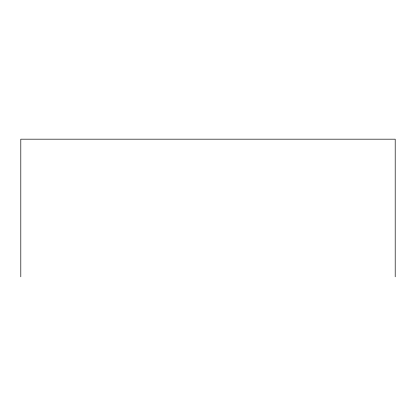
<?xml version="1.0" encoding="UTF-8"?>
<svg xmlns="http://www.w3.org/2000/svg" width="416" height="416" viewBox="0 0 416 416"><rect width="100%" height="100%" fill="white"/><g stroke="black" fill="none" stroke-linecap="round" stroke-linejoin="round"><path stroke-width="0.62" d="M395.2 276.817L395.2 139.183L20.8 139.183L20.8 276.817"/></g></svg>
